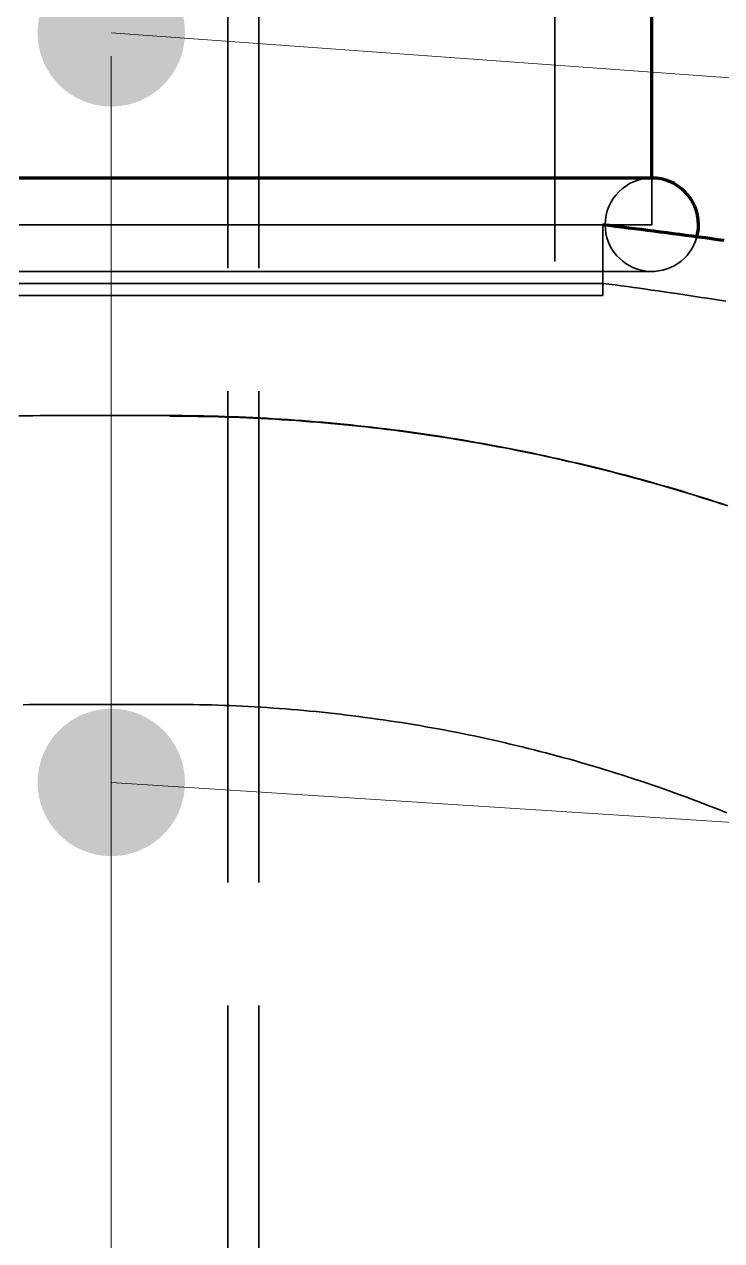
# Model space of a CAD drawing. Header units: millimetres. Extents: x 0 to 2382, y 0 to 420.
# Drawn here: x 158.79 to 164.47, y 301.77 to 311.67 of the extents above; entities that cross this region are included whole.
import ezdxf

# ---------------------------------------------------------------- set-up
doc = ezdxf.new("R2010")
doc.units = ezdxf.units.MM
doc.linetypes.add('IRAM-E-TRAZOS', pattern=[5, 4, -1])
doc.linetypes.add('IRAM-F-TRAZO-PUNTO', pattern=[20, 15, -2, 1, -2])
for name, color, linetype, lineweight in [('01-VISIBLE', 7, 'CONTINUOUS', 70), ('02-OCULTA', 4, 'IRAM-E-TRAZOS', 35), ('03-EJE', 1, 'IRAM-F-TRAZO-PUNTO', 18), ('08-FINA', 5, 'CONTINUOUS', 18)]:
    doc.layers.add(name, color=color, linetype=linetype, lineweight=lineweight)

msp = doc.modelspace()

# ---------------------------------------------------------------- hatches: boundary and pattern name
at = {"layer": '08-FINA'}
h = msp.add_hatch(color=7, dxfattribs=at)
h.dxf.hatch_style = 1
edge = h.paths.add_edge_path()
edge.add_arc((159.5, 311.5996), 0.6, 0, 360)
h = msp.add_hatch(color=7, dxfattribs=at)
h.dxf.hatch_style = 1
edge = h.paths.add_edge_path()
edge.add_arc((159.5, 305.5), 0.6, 0, 360)

# ---------------------------------------------------------------- linework, layer by layer
at = {"layer": '01-VISIBLE'}
msp.add_line((163.9, 310.4182), (163.9, 311.7382), dxfattribs=at)
for points in [[(163.9, 310.4182), (163.85, 310.4182), (163.8, 310.4182), (163.75, 310.4182), (163.7, 310.4182), (163.65, 310.4182), (163.6, 310.4182), (163.55, 310.4182), (163.5, 310.4182), (163.45, 310.4182), (163.4, 310.4182), (163.35, 310.4182), (163.3, 310.4182), (163.25, 310.4182), (163.2, 310.4182), (163.15, 310.4182), (163.1, 310.4182), (163.05, 310.4182), (163, 310.4182), (162.95, 310.4182), (162.9, 310.4182), (162.85, 310.4182), (162.8, 310.4182), (162.75, 310.4182), (162.7, 310.4182), (162.65, 310.4182), (162.6, 310.4182), (162.55, 310.4182), (162.5, 310.4182), (162.45, 310.4182), (162.4, 310.4182), (162.35, 310.4182), (162.3, 310.4182), (162.25, 310.4182), (162.2, 310.4182), (162.15, 310.4182), (162.1, 310.4182), (162.05, 310.4182), (162, 310.4182), (161.95, 310.4182), (161.9, 310.4182), (161.85, 310.4182), (161.8, 310.4182), (161.75, 310.4182), (161.7, 310.4182), (161.65, 310.4182), (161.6, 310.4182), (161.55, 310.4182), (161.5, 310.4182), (161.45, 310.4182), (161.4, 310.4182), (161.35, 310.4182), (161.3, 310.4182), (161.25, 310.4182), (161.2, 310.4182), (161.15, 310.4182), (161.1, 310.4182), (161.05, 310.4182), (161, 310.4182), (160.95, 310.4182), (160.9, 310.4182), (160.85, 310.4182), (160.8, 310.4182), (160.75, 310.4182), (160.7, 310.4182), (160.65, 310.4182), (160.6, 310.4182), (160.55, 310.4182), (160.5, 310.4182), (160.45, 310.4182), (160.4, 310.4182), (160.35, 310.4182), (160.3, 310.4182), (160.25, 310.4182), (160.2, 310.4182), (160.15, 310.4182), (160.1, 310.4182), (160.05, 310.4182), (160, 310.4182), (159.95, 310.4182), (159.9, 310.4182), (159.85, 310.4182), (159.8, 310.4182), (159.75, 310.4182), (159.7, 310.4182), (159.65, 310.4182), (159.6, 310.4182), (159.55, 310.4182), (159.5, 310.4182), (159.45, 310.4182), (159.4, 310.4182), (159.35, 310.4182), (159.3, 310.4182), (159.25, 310.4182), (159.2, 310.4182), (159.15, 310.4182), (159.1, 310.4182), (159.05, 310.4182), (159, 310.4182), (158.95, 310.4182), (158.9, 310.4182), (158.85, 310.4182), (158.8, 310.4182), (158.75, 310.4182)], [(164.4888, 309.909), (164.4369, 309.9161), (164.3849, 309.9232), (164.333, 309.9302), (164.281, 309.9371), (164.229, 309.944), (164.177, 309.9509), (164.125, 309.9577), (164.0731, 309.9645), (164.0211, 309.9713), (163.9691, 309.978), (163.9171, 309.9848), (163.8651, 309.9915), (163.8131, 309.9982), (163.7611, 310.0049), (163.709, 310.0115), (163.657, 310.0182), (163.605, 310.0248), (163.553, 310.0315), (163.501, 310.0381)]]:
    msp.add_lwpolyline(points, dxfattribs=at)
for start, end in [(0, 90), (180, -179.61598), (-15.13833, 0)]:
    msp.add_arc((163.9, 310.0382), 0.38, start, end, dxfattribs=at)
at = {"layer": '02-OCULTA'}
for p, q in [((163.11, 313.7382), (163.11, 309.461)), ((160.45, 219.685), (160.45, 312.1182)), ((160.7, 219.685), (160.7, 312.1182)), ((163.9, 310.0382), (163.9, 310.4182)), ((163.5, 310.0382), (163.5, 309.561)), ((163.501, 309.461), (163.501, 310.0382)), ((159.9671, 308.4852), (159.0329, 308.4852)), ((159.9671, 308.4852), (159.0329, 308.4852)), ((159.9671, 306.1352), (159.0329, 306.1352)), ((159.9671, 306.1352), (159.0329, 306.1352))]:
    msp.add_line(p, q, dxfattribs=at)
for points in [[(163.9, 310.4182), (163.85, 310.4182), (163.8, 310.4182), (163.75, 310.4182), (163.7, 310.4182), (163.65, 310.4182), (163.6, 310.4182), (163.55, 310.4182), (163.5, 310.4182), (163.45, 310.4182), (163.4, 310.4182), (163.35, 310.4182), (163.3, 310.4182), (163.25, 310.4182), (163.2, 310.4182), (163.15, 310.4182), (163.1, 310.4182), (163.05, 310.4182), (163, 310.4182), (162.95, 310.4182), (162.9, 310.4182), (162.85, 310.4182), (162.8, 310.4182), (162.75, 310.4182), (162.7, 310.4182), (162.65, 310.4182), (162.6, 310.4182), (162.55, 310.4182), (162.5, 310.4182), (162.45, 310.4182), (162.4, 310.4182), (162.35, 310.4182), (162.3, 310.4182), (162.25, 310.4182), (162.2, 310.4182), (162.15, 310.4182), (162.1, 310.4182), (162.05, 310.4182), (162, 310.4182), (161.95, 310.4182), (161.9, 310.4182), (161.85, 310.4182), (161.8, 310.4182), (161.75, 310.4182), (161.7, 310.4182), (161.65, 310.4182), (161.6, 310.4182), (161.55, 310.4182), (161.5, 310.4182), (161.45, 310.4182), (161.4, 310.4182), (161.35, 310.4182), (161.3, 310.4182), (161.25, 310.4182), (161.2, 310.4182), (161.15, 310.4182), (161.1, 310.4182), (161.05, 310.4182), (161, 310.4182), (160.95, 310.4182), (160.9, 310.4182), (160.85, 310.4182), (160.8, 310.4182), (160.75, 310.4182), (160.7, 310.4182), (160.65, 310.4182), (160.6, 310.4182), (160.55, 310.4182), (160.5, 310.4182), (160.45, 310.4182), (160.4, 310.4182), (160.35, 310.4182), (160.3, 310.4182), (160.25, 310.4182), (160.2, 310.4182), (160.15, 310.4182), (160.1, 310.4182), (160.05, 310.4182), (160, 310.4182), (159.95, 310.4182), (159.9, 310.4182), (159.85, 310.4182), (159.8, 310.4182), (159.75, 310.4182), (159.7, 310.4182), (159.65, 310.4182), (159.6, 310.4182), (159.55, 310.4182), (159.5, 310.4182), (159.45, 310.4182), (159.4, 310.4182), (159.35, 310.4182), (159.3, 310.4182), (159.25, 310.4182), (159.2, 310.4182), (159.15, 310.4182), (159.1, 310.4182), (159.05, 310.4182), (159, 310.4182), (158.95, 310.4182), (158.9, 310.4182), (158.85, 310.4182), (158.8, 310.4182), (158.75, 310.4182)], [(163.501, 310.0382), (163.451, 310.0382), (163.401, 310.0382), (163.351, 310.0382), (163.301, 310.0382), (163.2509, 310.0382), (163.2009, 310.0382), (163.1509, 310.0382), (163.1009, 310.0382), (163.0509, 310.0382), (163.0009, 310.0382), (162.9509, 310.0382), (162.9009, 310.0382), (162.8508, 310.0382), (162.8008, 310.0382), (162.7508, 310.0382), (162.7008, 310.0382), (162.6508, 310.0382), (162.6008, 310.0382), (162.5508, 310.0382), (162.5008, 310.0382), (162.4507, 310.0382), (162.4007, 310.0382), (162.3507, 310.0382), (162.3007, 310.0382), (162.2507, 310.0382), (162.2007, 310.0382), (162.1507, 310.0382), (162.1007, 310.0382), (162.0506, 310.0382), (162.0006, 310.0382), (161.9506, 310.0382), (161.9006, 310.0382), (161.8506, 310.0382), (161.8006, 310.0382), (161.7506, 310.0382), (161.7006, 310.0382), (161.6505, 310.0382), (161.6005, 310.0382), (161.5505, 310.0382), (161.5005, 310.0382), (161.4505, 310.0382), (161.4005, 310.0382), (161.3505, 310.0382), (161.3005, 310.0382), (161.2504, 310.0382), (161.2004, 310.0382), (161.1504, 310.0382), (161.1004, 310.0382), (161.0504, 310.0382), (161.0004, 310.0382), (160.9504, 310.0382), (160.9004, 310.0382), (160.8503, 310.0382), (160.8003, 310.0382), (160.7503, 310.0382), (160.7003, 310.0382), (160.6503, 310.0382), (160.6003, 310.0382), (160.5503, 310.0382), (160.5003, 310.0382), (160.4502, 310.0382), (160.4002, 310.0382), (160.3502, 310.0382), (160.3002, 310.0382), (160.2502, 310.0382), (160.2002, 310.0382), (160.1502, 310.0382), (160.1002, 310.0382), (160.0501, 310.0382), (160.0001, 310.0382), (159.9501, 310.0382), (159.9001, 310.0382), (159.8501, 310.0382), (159.8001, 310.0382), (159.7501, 310.0382), (159.7001, 310.0382), (159.65, 310.0382), (159.6, 310.0382), (159.55, 310.0382), (159.5, 310.0382), (159.45, 310.0382), (159.4, 310.0382), (159.35, 310.0382), (159.3, 310.0382), (159.2499, 310.0382), (159.1999, 310.0382), (159.1499, 310.0382), (159.0999, 310.0382), (159.0499, 310.0382), (158.9999, 310.0382), (158.9499, 310.0382), (158.8999, 310.0382), (158.8498, 310.0382), (158.7998, 310.0382), (158.7498, 310.0382)], [(158.7498, 310.0382), (158.7998, 310.0382), (158.8498, 310.0382), (158.8999, 310.0382), (158.9499, 310.0382), (158.9999, 310.0382), (159.0499, 310.0382), (159.0999, 310.0382), (159.1499, 310.0382), (159.1999, 310.0382), (159.2499, 310.0382), (159.3, 310.0382), (159.35, 310.0382), (159.4, 310.0382), (159.45, 310.0382), (159.5, 310.0382), (159.55, 310.0382), (159.6, 310.0382), (159.65, 310.0382), (159.7001, 310.0382), (159.7501, 310.0382), (159.8001, 310.0382), (159.8501, 310.0382), (159.9001, 310.0382), (159.9501, 310.0382), (160.0001, 310.0382), (160.0501, 310.0382), (160.1002, 310.0382), (160.1502, 310.0382), (160.2002, 310.0382), (160.2502, 310.0382), (160.3002, 310.0382), (160.3502, 310.0382), (160.4002, 310.0382), (160.4502, 310.0382), (160.5003, 310.0382), (160.5503, 310.0382), (160.6003, 310.0382), (160.6503, 310.0382), (160.7003, 310.0382), (160.7503, 310.0382), (160.8003, 310.0382), (160.8503, 310.0382), (160.9004, 310.0382), (160.9504, 310.0382), (161.0004, 310.0382), (161.0504, 310.0382), (161.1004, 310.0382), (161.1504, 310.0382), (161.2004, 310.0382), (161.2504, 310.0382), (161.3005, 310.0382), (161.3505, 310.0382), (161.4005, 310.0382), (161.4505, 310.0382), (161.5005, 310.0382), (161.5505, 310.0382), (161.6005, 310.0382), (161.6505, 310.0382), (161.7006, 310.0382), (161.7506, 310.0382), (161.8006, 310.0382), (161.8506, 310.0382), (161.9006, 310.0382), (161.9506, 310.0382), (162.0006, 310.0382), (162.0506, 310.0382), (162.1007, 310.0382), (162.1507, 310.0382), (162.2007, 310.0382), (162.2507, 310.0382), (162.3007, 310.0382), (162.3507, 310.0382), (162.4007, 310.0382), (162.4507, 310.0382), (162.5008, 310.0382), (162.5508, 310.0382), (162.6008, 310.0382), (162.6508, 310.0382), (162.7008, 310.0382), (162.7508, 310.0382), (162.8008, 310.0382), (162.8508, 310.0382), (162.9009, 310.0382), (162.9509, 310.0382), (163.0009, 310.0382), (163.0509, 310.0382), (163.1009, 310.0382), (163.1509, 310.0382), (163.2009, 310.0382), (163.2509, 310.0382), (163.301, 310.0382), (163.351, 310.0382), (163.401, 310.0382), (163.451, 310.0382), (163.501, 310.0382)], [(163.9, 310.0382), (163.85, 310.0382), (163.8, 310.0382), (163.75, 310.0382), (163.7, 310.0382), (163.65, 310.0382), (163.6, 310.0382), (163.55, 310.0382), (163.5, 310.0382), (163.45, 310.0382), (163.4, 310.0382), (163.35, 310.0382), (163.3, 310.0382), (163.25, 310.0382), (163.2, 310.0382), (163.15, 310.0382), (163.1, 310.0382), (163.05, 310.0382), (163, 310.0382), (162.95, 310.0382), (162.9, 310.0382), (162.85, 310.0382), (162.8, 310.0382), (162.75, 310.0382), (162.7, 310.0382), (162.65, 310.0382), (162.6, 310.0382), (162.55, 310.0382), (162.5, 310.0382), (162.45, 310.0382), (162.4, 310.0382), (162.35, 310.0382), (162.3, 310.0382), (162.25, 310.0382), (162.2, 310.0382), (162.15, 310.0382), (162.1, 310.0382), (162.05, 310.0382), (162, 310.0382), (161.95, 310.0382), (161.9, 310.0382), (161.85, 310.0382), (161.8, 310.0382), (161.75, 310.0382), (161.7, 310.0382), (161.65, 310.0382), (161.6, 310.0382), (161.55, 310.0382), (161.5, 310.0382), (161.45, 310.0382), (161.4, 310.0382), (161.35, 310.0382), (161.3, 310.0382), (161.25, 310.0382), (161.2, 310.0382), (161.15, 310.0382), (161.1, 310.0382), (161.05, 310.0382), (161, 310.0382), (160.95, 310.0382), (160.9, 310.0382), (160.85, 310.0382), (160.8, 310.0382), (160.75, 310.0382), (160.7, 310.0382), (160.65, 310.0382), (160.6, 310.0382), (160.55, 310.0382), (160.5, 310.0382), (160.45, 310.0382), (160.4, 310.0382), (160.35, 310.0382), (160.3, 310.0382), (160.25, 310.0382), (160.2, 310.0382), (160.15, 310.0382), (160.1, 310.0382), (160.05, 310.0382), (160, 310.0382), (159.95, 310.0382), (159.9, 310.0382), (159.85, 310.0382), (159.8, 310.0382), (159.75, 310.0382), (159.7, 310.0382), (159.65, 310.0382), (159.6, 310.0382), (159.55, 310.0382), (159.5, 310.0382), (159.45, 310.0382), (159.4, 310.0382), (159.35, 310.0382), (159.3, 310.0382), (159.25, 310.0382), (159.2, 310.0382), (159.15, 310.0382), (159.1, 310.0382), (159.05, 310.0382), (159, 310.0382), (158.95, 310.0382), (158.9, 310.0382), (158.85, 310.0382), (158.8, 310.0382), (158.75, 310.0382)], [(158.75, 310.0382), (158.8, 310.0382), (158.85, 310.0382), (158.9, 310.0382), (158.95, 310.0382), (159, 310.0382), (159.05, 310.0382), (159.1, 310.0382), (159.15, 310.0382), (159.2, 310.0382), (159.25, 310.0382), (159.3, 310.0382), (159.35, 310.0382), (159.4, 310.0382), (159.45, 310.0382), (159.5, 310.0382), (159.55, 310.0382), (159.6, 310.0382), (159.65, 310.0382), (159.7, 310.0382), (159.75, 310.0382), (159.8, 310.0382), (159.85, 310.0382), (159.9, 310.0382), (159.95, 310.0382), (160, 310.0382), (160.05, 310.0382), (160.1, 310.0382), (160.15, 310.0382), (160.2, 310.0382), (160.25, 310.0382), (160.3, 310.0382), (160.35, 310.0382), (160.4, 310.0382), (160.45, 310.0382), (160.5, 310.0382), (160.55, 310.0382), (160.6, 310.0382), (160.65, 310.0382), (160.7, 310.0382), (160.75, 310.0382), (160.8, 310.0382), (160.85, 310.0382), (160.9, 310.0382), (160.95, 310.0382), (161, 310.0382), (161.05, 310.0382), (161.1, 310.0382), (161.15, 310.0382), (161.2, 310.0382), (161.25, 310.0382), (161.3, 310.0382), (161.35, 310.0382), (161.4, 310.0382), (161.45, 310.0382), (161.5, 310.0382), (161.55, 310.0382), (161.6, 310.0382), (161.65, 310.0382), (161.7, 310.0382), (161.75, 310.0382), (161.8, 310.0382), (161.85, 310.0382), (161.9, 310.0382), (161.95, 310.0382), (162, 310.0382), (162.05, 310.0382), (162.1, 310.0382), (162.15, 310.0382), (162.2, 310.0382), (162.25, 310.0382), (162.3, 310.0382), (162.35, 310.0382), (162.4, 310.0382), (162.45, 310.0382), (162.5, 310.0382), (162.55, 310.0382), (162.6, 310.0382), (162.65, 310.0382), (162.7, 310.0382), (162.75, 310.0382), (162.8, 310.0382), (162.85, 310.0382), (162.9, 310.0382), (162.95, 310.0382), (163, 310.0382), (163.05, 310.0382), (163.1, 310.0382), (163.15, 310.0382), (163.2, 310.0382), (163.25, 310.0382), (163.3, 310.0382), (163.35, 310.0382), (163.4, 310.0382), (163.45, 310.0382), (163.5, 310.0382), (163.55, 310.0382), (163.6, 310.0382), (163.65, 310.0382), (163.7, 310.0382), (163.75, 310.0382), (163.8, 310.0382), (163.85, 310.0382), (163.9, 310.0382)], [(163.5, 310.0382), (163.4497, 310.0382), (163.3994, 310.0382), (163.3491, 310.0382), (163.2987, 310.0382), (163.2484, 310.0382), (163.1981, 310.0382), (163.1478, 310.0382), (163.0975, 310.0382), (163.0472, 310.0382), (162.9969, 310.0382), (162.9465, 310.0382), (162.8962, 310.0382), (162.8459, 310.0382), (162.7956, 310.0382), (162.7453, 310.0382), (162.695, 310.0382), (162.6447, 310.0382), (162.5943, 310.0382), (162.544, 310.0382), (162.4937, 310.0382), (162.4434, 310.0382), (162.3931, 310.0382), (162.3428, 310.0382), (162.2925, 310.0382), (162.2421, 310.0382), (162.1918, 310.0382), (162.1415, 310.0382), (162.0912, 310.0382), (162.0409, 310.0382), (161.9906, 310.0382), (161.9403, 310.0382), (161.8899, 310.0382), (161.8396, 310.0382), (161.7893, 310.0382), (161.739, 310.0382), (161.6887, 310.0382), (161.6384, 310.0382), (161.5881, 310.0382), (161.5377, 310.0382), (161.4874, 310.0382), (161.4371, 310.0382), (161.3868, 310.0382), (161.3365, 310.0382), (161.2862, 310.0382), (161.2358, 310.0382), (161.1855, 310.0382), (161.1352, 310.0382), (161.0849, 310.0382), (161.0346, 310.0382), (160.9843, 310.0382), (160.934, 310.0382), (160.8836, 310.0382), (160.8333, 310.0382), (160.783, 310.0382), (160.7327, 310.0382), (160.6824, 310.0382), (160.6321, 310.0382), (160.5818, 310.0382), (160.5314, 310.0382), (160.4811, 310.0382), (160.4308, 310.0382), (160.3805, 310.0382), (160.3302, 310.0382), (160.2799, 310.0382), (160.2296, 310.0382), (160.1792, 310.0382), (160.1289, 310.0382), (160.0786, 310.0382), (160.0283, 310.0382), (159.978, 310.0382), (159.9277, 310.0382), (159.8774, 310.0382), (159.827, 310.0382), (159.7767, 310.0382), (159.7264, 310.0382), (159.6761, 310.0382), (159.6258, 310.0382), (159.5755, 310.0382), (159.5252, 310.0382), (159.4748, 310.0382), (159.4245, 310.0382), (159.3742, 310.0382), (159.3239, 310.0382), (159.2736, 310.0382), (159.2233, 310.0382), (159.173, 310.0382), (159.1226, 310.0382), (159.0723, 310.0382), (159.022, 310.0382), (158.9717, 310.0382), (158.9214, 310.0382), (158.8711, 310.0382), (158.8208, 310.0382), (158.7704, 310.0382)], [(158.7704, 310.0382), (158.8208, 310.0382), (158.8711, 310.0382), (158.9214, 310.0382), (158.9717, 310.0382), (159.022, 310.0382), (159.0723, 310.0382), (159.1226, 310.0382), (159.173, 310.0382), (159.2233, 310.0382), (159.2736, 310.0382), (159.3239, 310.0382), (159.3742, 310.0382), (159.4245, 310.0382), (159.4748, 310.0382), (159.5252, 310.0382), (159.5755, 310.0382), (159.6258, 310.0382), (159.6761, 310.0382), (159.7264, 310.0382), (159.7767, 310.0382), (159.827, 310.0382), (159.8774, 310.0382), (159.9277, 310.0382), (159.978, 310.0382), (160.0283, 310.0382), (160.0786, 310.0382), (160.1289, 310.0382), (160.1792, 310.0382), (160.2296, 310.0382), (160.2799, 310.0382), (160.3302, 310.0382), (160.3805, 310.0382), (160.4308, 310.0382), (160.4811, 310.0382), (160.5314, 310.0382), (160.5818, 310.0382), (160.6321, 310.0382), (160.6824, 310.0382), (160.7327, 310.0382), (160.783, 310.0382), (160.8333, 310.0382), (160.8836, 310.0382), (160.934, 310.0382), (160.9843, 310.0382), (161.0346, 310.0382), (161.0849, 310.0382), (161.1352, 310.0382), (161.1855, 310.0382), (161.2358, 310.0382), (161.2862, 310.0382), (161.3365, 310.0382), (161.3868, 310.0382), (161.4371, 310.0382), (161.4874, 310.0382), (161.5377, 310.0382), (161.5881, 310.0382), (161.6384, 310.0382), (161.6887, 310.0382), (161.739, 310.0382), (161.7893, 310.0382), (161.8396, 310.0382), (161.8899, 310.0382), (161.9403, 310.0382), (161.9906, 310.0382), (162.0409, 310.0382), (162.0912, 310.0382), (162.1415, 310.0382), (162.1918, 310.0382), (162.2421, 310.0382), (162.2925, 310.0382), (162.3428, 310.0382), (162.3931, 310.0382), (162.4434, 310.0382), (162.4937, 310.0382), (162.544, 310.0382), (162.5943, 310.0382), (162.6447, 310.0382), (162.695, 310.0382), (162.7453, 310.0382), (162.7956, 310.0382), (162.8459, 310.0382), (162.8962, 310.0382), (162.9465, 310.0382), (162.9969, 310.0382), (163.0472, 310.0382), (163.0975, 310.0382), (163.1478, 310.0382), (163.1981, 310.0382), (163.2484, 310.0382), (163.2987, 310.0382), (163.3491, 310.0382), (163.3994, 310.0382), (163.4497, 310.0382), (163.5, 310.0382)], [(163.501, 310.0381), (163.5008, 310.0381), (163.5007, 310.0381), (163.5005, 310.0382), (163.5003, 310.0382), (163.5002, 310.0382), (163.5, 310.0382)], [(158.75, 309.6582), (158.8, 309.6582), (158.85, 309.6582), (158.9, 309.6582), (158.95, 309.6582), (159, 309.6582), (159.05, 309.6582), (159.1, 309.6582), (159.15, 309.6582), (159.2, 309.6582), (159.25, 309.6582), (159.3, 309.6582), (159.35, 309.6582), (159.4, 309.6582), (159.45, 309.6582), (159.5, 309.6582), (159.55, 309.6582), (159.6, 309.6582), (159.65, 309.6582), (159.7, 309.6582), (159.75, 309.6582), (159.8, 309.6582), (159.85, 309.6582), (159.9, 309.6582), (159.95, 309.6582), (160, 309.6582), (160.05, 309.6582), (160.1, 309.6582), (160.15, 309.6582), (160.2, 309.6582), (160.25, 309.6582), (160.3, 309.6582), (160.35, 309.6582), (160.4, 309.6582), (160.45, 309.6582), (160.5, 309.6582), (160.55, 309.6582), (160.6, 309.6582), (160.65, 309.6582), (160.7, 309.6582), (160.75, 309.6582), (160.8, 309.6582), (160.85, 309.6582), (160.9, 309.6582), (160.95, 309.6582), (161, 309.6582), (161.05, 309.6582), (161.1, 309.6582), (161.15, 309.6582), (161.2, 309.6582), (161.25, 309.6582), (161.3, 309.6582), (161.35, 309.6582), (161.4, 309.6582), (161.45, 309.6582), (161.5, 309.6582), (161.55, 309.6582), (161.6, 309.6582), (161.65, 309.6582), (161.7, 309.6582), (161.75, 309.6582), (161.8, 309.6582), (161.85, 309.6582), (161.9, 309.6582), (161.95, 309.6582), (162, 309.6582), (162.05, 309.6582), (162.1, 309.6582), (162.15, 309.6582), (162.2, 309.6582), (162.25, 309.6582), (162.3, 309.6582), (162.35, 309.6582), (162.4, 309.6582), (162.45, 309.6582), (162.5, 309.6582), (162.55, 309.6582), (162.6, 309.6582), (162.65, 309.6582), (162.7, 309.6582), (162.75, 309.6582), (162.8, 309.6582), (162.85, 309.6582), (162.9, 309.6582), (162.95, 309.6582), (163, 309.6582), (163.05, 309.6582), (163.1, 309.6582), (163.15, 309.6582), (163.2, 309.6582), (163.25, 309.6582), (163.3, 309.6582), (163.35, 309.6582), (163.4, 309.6582), (163.45, 309.6582), (163.5, 309.6582), (163.55, 309.6582), (163.6, 309.6582), (163.65, 309.6582), (163.7, 309.6582), (163.75, 309.6582), (163.8, 309.6582), (163.85, 309.6582), (163.9, 309.6582)], [(158.75, 309.6582), (158.8, 309.6582), (158.85, 309.6582), (158.9, 309.6582), (158.95, 309.6582), (159, 309.6582), (159.05, 309.6582), (159.1, 309.6582), (159.15, 309.6582), (159.2, 309.6582), (159.25, 309.6582), (159.3, 309.6582), (159.35, 309.6582), (159.4, 309.6582), (159.45, 309.6582), (159.5, 309.6582), (159.55, 309.6582), (159.6, 309.6582), (159.65, 309.6582), (159.7, 309.6582), (159.75, 309.6582), (159.8, 309.6582), (159.85, 309.6582), (159.9, 309.6582), (159.95, 309.6582), (160, 309.6582), (160.05, 309.6582), (160.1, 309.6582), (160.15, 309.6582), (160.2, 309.6582), (160.25, 309.6582), (160.3, 309.6582), (160.35, 309.6582), (160.4, 309.6582), (160.45, 309.6582), (160.5, 309.6582), (160.55, 309.6582), (160.6, 309.6582), (160.65, 309.6582), (160.7, 309.6582), (160.75, 309.6582), (160.8, 309.6582), (160.85, 309.6582), (160.9, 309.6582), (160.95, 309.6582), (161, 309.6582), (161.05, 309.6582), (161.1, 309.6582), (161.15, 309.6582), (161.2, 309.6582), (161.25, 309.6582), (161.3, 309.6582), (161.35, 309.6582), (161.4, 309.6582), (161.45, 309.6582), (161.5, 309.6582), (161.55, 309.6582), (161.6, 309.6582), (161.65, 309.6582), (161.7, 309.6582), (161.75, 309.6582), (161.8, 309.6582), (161.85, 309.6582), (161.9, 309.6582), (161.95, 309.6582), (162, 309.6582), (162.05, 309.6582), (162.1, 309.6582), (162.15, 309.6582), (162.2, 309.6582), (162.25, 309.6582), (162.3, 309.6582), (162.35, 309.6582), (162.4, 309.6582), (162.45, 309.6582), (162.5, 309.6582), (162.55, 309.6582), (162.6, 309.6582), (162.65, 309.6582), (162.7, 309.6582), (162.75, 309.6582), (162.8, 309.6582), (162.85, 309.6582), (162.9, 309.6582), (162.95, 309.6582), (163, 309.6582), (163.05, 309.6582), (163.1, 309.6582), (163.15, 309.6582), (163.2, 309.6582), (163.25, 309.6582), (163.3, 309.6582), (163.35, 309.6582), (163.4, 309.6582), (163.45, 309.6582), (163.5, 309.6582), (163.55, 309.6582), (163.6, 309.6582), (163.65, 309.6582), (163.7, 309.6582), (163.75, 309.6582), (163.8, 309.6582), (163.85, 309.6582), (163.9, 309.6582)], [(163.5, 309.561), (163.45, 309.561), (163.4, 309.561), (163.35, 309.561), (163.3, 309.561), (163.25, 309.561), (163.2, 309.561), (163.15, 309.561), (163.1, 309.561), (163.05, 309.561), (163, 309.561), (162.95, 309.561), (162.9, 309.561), (162.85, 309.561), (162.8, 309.561), (162.75, 309.561), (162.7, 309.561), (162.65, 309.561), (162.6, 309.561), (162.55, 309.561), (162.5, 309.561), (162.45, 309.561), (162.4, 309.561), (162.35, 309.561), (162.3, 309.561), (162.25, 309.561), (162.2, 309.561), (162.15, 309.561), (162.1, 309.561), (162.05, 309.561), (162, 309.561), (161.95, 309.561), (161.9, 309.561), (161.85, 309.561), (161.8, 309.561), (161.75, 309.561), (161.7, 309.561), (161.65, 309.561), (161.6, 309.561), (161.55, 309.561), (161.5, 309.561), (161.45, 309.561), (161.4, 309.561), (161.35, 309.561), (161.3, 309.561), (161.25, 309.561), (161.2, 309.561), (161.15, 309.561), (161.1, 309.561), (161.05, 309.561), (161, 309.561), (160.95, 309.561), (160.9, 309.561), (160.85, 309.561), (160.8, 309.561), (160.75, 309.561), (160.7, 309.561), (160.65, 309.561), (160.6, 309.561), (160.55, 309.561), (160.5, 309.561), (160.45, 309.561), (160.4, 309.561), (160.35, 309.561), (160.3, 309.561), (160.25, 309.561), (160.2, 309.561), (160.15, 309.561), (160.1, 309.561), (160.05, 309.561), (160, 309.561), (159.95, 309.561), (159.9, 309.561), (159.85, 309.561), (159.8, 309.561), (159.75, 309.561), (159.7, 309.561), (159.65, 309.561), (159.6, 309.561), (159.55, 309.561), (159.5, 309.561), (159.45, 309.561), (159.4, 309.561), (159.35, 309.561), (159.3, 309.561), (159.25, 309.561), (159.2, 309.561), (159.15, 309.561), (159.1, 309.561), (159.05, 309.561), (159, 309.561), (158.95, 309.561), (158.9, 309.561), (158.85, 309.561), (158.8, 309.561), (158.75, 309.561)], [(158.75, 309.561), (158.8, 309.561), (158.85, 309.561), (158.9, 309.561), (158.95, 309.561), (159, 309.561), (159.05, 309.561), (159.1, 309.561), (159.15, 309.561), (159.2, 309.561), (159.25, 309.561), (159.3, 309.561), (159.35, 309.561), (159.4, 309.561), (159.45, 309.561), (159.5, 309.561), (159.55, 309.561), (159.6, 309.561), (159.65, 309.561), (159.7, 309.561), (159.75, 309.561), (159.8, 309.561), (159.85, 309.561), (159.9, 309.561), (159.95, 309.561), (160, 309.561), (160.05, 309.561), (160.1, 309.561), (160.15, 309.561), (160.2, 309.561), (160.25, 309.561), (160.3, 309.561), (160.35, 309.561), (160.4, 309.561), (160.45, 309.561), (160.5, 309.561), (160.55, 309.561), (160.6, 309.561), (160.65, 309.561), (160.7, 309.561), (160.75, 309.561), (160.8, 309.561), (160.85, 309.561), (160.9, 309.561), (160.95, 309.561), (161, 309.561), (161.05, 309.561), (161.1, 309.561), (161.15, 309.561), (161.2, 309.561), (161.25, 309.561), (161.3, 309.561), (161.35, 309.561), (161.4, 309.561), (161.45, 309.561), (161.5, 309.561), (161.55, 309.561), (161.6, 309.561), (161.65, 309.561), (161.7, 309.561), (161.75, 309.561), (161.8, 309.561), (161.85, 309.561), (161.9, 309.561), (161.95, 309.561), (162, 309.561), (162.05, 309.561), (162.1, 309.561), (162.15, 309.561), (162.2, 309.561), (162.25, 309.561), (162.3, 309.561), (162.35, 309.561), (162.4, 309.561), (162.45, 309.561), (162.5, 309.561), (162.55, 309.561), (162.6, 309.561), (162.65, 309.561), (162.7, 309.561), (162.75, 309.561), (162.8, 309.561), (162.85, 309.561), (162.9, 309.561), (162.95, 309.561), (163, 309.561), (163.05, 309.561), (163.1, 309.561), (163.15, 309.561), (163.2, 309.561), (163.25, 309.561), (163.3, 309.561), (163.35, 309.561), (163.4, 309.561), (163.45, 309.561), (163.5, 309.561)], [(163.5, 309.561), (163.5502, 309.5545), (163.6003, 309.5479), (163.6505, 309.5413), (163.7006, 309.5345), (163.7508, 309.5277), (163.8009, 309.5208), (163.851, 309.5138), (163.9011, 309.5067), (163.9512, 309.4996), (164.0013, 309.4923), (164.0513, 309.485), (164.1014, 309.4776), (164.1514, 309.4701), (164.2015, 309.4625), (164.2515, 309.4549), (164.3015, 309.4471), (164.3515, 309.4393), (164.4014, 309.4314), (164.4514, 309.4234), (164.5013, 309.4153)], [(163.11, 309.461), (163.0599, 309.461), (163.0097, 309.461), (162.9596, 309.461), (162.9094, 309.461), (162.8593, 309.461), (162.8092, 309.461), (162.759, 309.461), (162.7089, 309.461), (162.6588, 309.461), (162.6086, 309.461), (162.5585, 309.461), (162.5083, 309.461), (162.4582, 309.461), (162.4081, 309.461), (162.3579, 309.461), (162.3078, 309.461), (162.2576, 309.461), (162.2075, 309.461), (162.1574, 309.461), (162.1072, 309.461), (162.0571, 309.461), (162.0069, 309.461), (161.9568, 309.461), (161.9067, 309.461), (161.8565, 309.461), (161.8064, 309.461), (161.7563, 309.461), (161.7061, 309.461), (161.656, 309.461), (161.6058, 309.461), (161.5557, 309.461), (161.5056, 309.461), (161.4554, 309.461), (161.4053, 309.461), (161.3551, 309.461), (161.305, 309.461), (161.2549, 309.461), (161.2047, 309.461), (161.1546, 309.461), (161.1044, 309.461), (161.0543, 309.461), (161.0042, 309.461), (160.954, 309.461), (160.9039, 309.461), (160.8538, 309.461), (160.8036, 309.461), (160.7535, 309.461), (160.7033, 309.461), (160.6532, 309.461), (160.6031, 309.461), (160.5529, 309.461), (160.5028, 309.461), (160.4526, 309.461), (160.4025, 309.461), (160.3524, 309.461), (160.3022, 309.461), (160.2521, 309.461), (160.2019, 309.461), (160.1518, 309.461), (160.1017, 309.461), (160.0515, 309.461), (160.0014, 309.461), (159.9513, 309.461), (159.9011, 309.461), (159.851, 309.461), (159.8008, 309.461), (159.7507, 309.461), (159.7006, 309.461), (159.6504, 309.461), (159.6003, 309.461), (159.5501, 309.461), (159.5, 309.461), (159.4499, 309.461), (159.3997, 309.461), (159.3496, 309.461), (159.2994, 309.461), (159.2493, 309.461), (159.1992, 309.461), (159.149, 309.461), (159.0989, 309.461), (159.0488, 309.461), (158.9986, 309.461), (158.9485, 309.461), (158.8983, 309.461), (158.8482, 309.461), (158.7981, 309.461), (158.7479, 309.461)], [(158.7479, 309.461), (158.7981, 309.461), (158.8482, 309.461), (158.8983, 309.461), (158.9485, 309.461), (158.9986, 309.461), (159.0488, 309.461), (159.0989, 309.461), (159.149, 309.461), (159.1992, 309.461), (159.2493, 309.461), (159.2994, 309.461), (159.3496, 309.461), (159.3997, 309.461), (159.4499, 309.461), (159.5, 309.461), (159.5501, 309.461), (159.6003, 309.461), (159.6504, 309.461), (159.7006, 309.461), (159.7507, 309.461), (159.8008, 309.461), (159.851, 309.461), (159.9011, 309.461), (159.9513, 309.461), (160.0014, 309.461), (160.0515, 309.461), (160.1017, 309.461), (160.1518, 309.461), (160.2019, 309.461), (160.2521, 309.461), (160.3022, 309.461), (160.3524, 309.461), (160.4025, 309.461), (160.4526, 309.461), (160.5028, 309.461), (160.5529, 309.461), (160.6031, 309.461), (160.6532, 309.461), (160.7033, 309.461), (160.7535, 309.461), (160.8036, 309.461), (160.8538, 309.461), (160.9039, 309.461), (160.954, 309.461), (161.0042, 309.461), (161.0543, 309.461), (161.1044, 309.461), (161.1546, 309.461), (161.2047, 309.461), (161.2549, 309.461), (161.305, 309.461), (161.3551, 309.461), (161.4053, 309.461), (161.4554, 309.461), (161.5056, 309.461), (161.5557, 309.461), (161.6058, 309.461), (161.656, 309.461), (161.7061, 309.461), (161.7563, 309.461), (161.8064, 309.461), (161.8565, 309.461), (161.9067, 309.461), (161.9568, 309.461), (162.0069, 309.461), (162.0571, 309.461), (162.1072, 309.461), (162.1574, 309.461), (162.2075, 309.461), (162.2576, 309.461), (162.3078, 309.461), (162.3579, 309.461), (162.4081, 309.461), (162.4582, 309.461), (162.5083, 309.461), (162.5585, 309.461), (162.6086, 309.461), (162.6588, 309.461), (162.7089, 309.461), (162.759, 309.461), (162.8092, 309.461), (162.8593, 309.461), (162.9094, 309.461), (162.9596, 309.461), (163.0097, 309.461), (163.0599, 309.461), (163.11, 309.461)], [(163.501, 309.461), (163.451, 309.461), (163.401, 309.461), (163.351, 309.461), (163.301, 309.461), (163.2509, 309.461), (163.2009, 309.461), (163.1509, 309.461), (163.1009, 309.461), (163.0509, 309.461), (163.0009, 309.461), (162.9509, 309.461), (162.9009, 309.461), (162.8508, 309.461), (162.8008, 309.461), (162.7508, 309.461), (162.7008, 309.461), (162.6508, 309.461), (162.6008, 309.461), (162.5508, 309.461), (162.5008, 309.461), (162.4507, 309.461), (162.4007, 309.461), (162.3507, 309.461), (162.3007, 309.461), (162.2507, 309.461), (162.2007, 309.461), (162.1507, 309.461), (162.1007, 309.461), (162.0506, 309.461), (162.0006, 309.461), (161.9506, 309.461), (161.9006, 309.461), (161.8506, 309.461), (161.8006, 309.461), (161.7506, 309.461), (161.7006, 309.461), (161.6505, 309.461), (161.6005, 309.461), (161.5505, 309.461), (161.5005, 309.461), (161.4505, 309.461), (161.4005, 309.461), (161.3505, 309.461), (161.3005, 309.461), (161.2504, 309.461), (161.2004, 309.461), (161.1504, 309.461), (161.1004, 309.461), (161.0504, 309.461), (161.0004, 309.461), (160.9504, 309.461), (160.9004, 309.461), (160.8503, 309.461), (160.8003, 309.461), (160.7503, 309.461), (160.7003, 309.461), (160.6503, 309.461), (160.6003, 309.461), (160.5503, 309.461), (160.5003, 309.461), (160.4502, 309.461), (160.4002, 309.461), (160.3502, 309.461), (160.3002, 309.461), (160.2502, 309.461), (160.2002, 309.461), (160.1502, 309.461), (160.1002, 309.461), (160.0501, 309.461), (160.0001, 309.461), (159.9501, 309.461), (159.9001, 309.461), (159.8501, 309.461), (159.8001, 309.461), (159.7501, 309.461), (159.7001, 309.461), (159.65, 309.461), (159.6, 309.461), (159.55, 309.461), (159.5, 309.461), (159.45, 309.461), (159.4, 309.461), (159.35, 309.461), (159.3, 309.461), (159.2499, 309.461), (159.1999, 309.461), (159.1499, 309.461), (159.0999, 309.461), (159.0499, 309.461), (158.9999, 309.461), (158.9499, 309.461), (158.8999, 309.461), (158.8498, 309.461), (158.7998, 309.461), (158.7498, 309.461)], [(158.7498, 309.461), (158.7998, 309.461), (158.8498, 309.461), (158.8999, 309.461), (158.9499, 309.461), (158.9999, 309.461), (159.0499, 309.461), (159.0999, 309.461), (159.1499, 309.461), (159.1999, 309.461), (159.2499, 309.461), (159.3, 309.461), (159.35, 309.461), (159.4, 309.461), (159.45, 309.461), (159.5, 309.461), (159.55, 309.461), (159.6, 309.461), (159.65, 309.461), (159.7001, 309.461), (159.7501, 309.461), (159.8001, 309.461), (159.8501, 309.461), (159.9001, 309.461), (159.9501, 309.461), (160.0001, 309.461), (160.0501, 309.461), (160.1002, 309.461), (160.1502, 309.461), (160.2002, 309.461), (160.2502, 309.461), (160.3002, 309.461), (160.3502, 309.461), (160.4002, 309.461), (160.4502, 309.461), (160.5003, 309.461), (160.5503, 309.461), (160.6003, 309.461), (160.6503, 309.461), (160.7003, 309.461), (160.7503, 309.461), (160.8003, 309.461), (160.8503, 309.461), (160.9004, 309.461), (160.9504, 309.461), (161.0004, 309.461), (161.0504, 309.461), (161.1004, 309.461), (161.1504, 309.461), (161.2004, 309.461), (161.2504, 309.461), (161.3005, 309.461), (161.3505, 309.461), (161.4005, 309.461), (161.4505, 309.461), (161.5005, 309.461), (161.5505, 309.461), (161.6005, 309.461), (161.6505, 309.461), (161.7006, 309.461), (161.7506, 309.461), (161.8006, 309.461), (161.8506, 309.461), (161.9006, 309.461), (161.9506, 309.461), (162.0006, 309.461), (162.0506, 309.461), (162.1007, 309.461), (162.1507, 309.461), (162.2007, 309.461), (162.2507, 309.461), (162.3007, 309.461), (162.3507, 309.461), (162.4007, 309.461), (162.4507, 309.461), (162.5008, 309.461), (162.5508, 309.461), (162.6008, 309.461), (162.6508, 309.461), (162.7008, 309.461), (162.7508, 309.461), (162.8008, 309.461), (162.8508, 309.461), (162.9009, 309.461), (162.9509, 309.461), (163.0009, 309.461), (163.0509, 309.461), (163.1009, 309.461), (163.1509, 309.461), (163.2009, 309.461), (163.2509, 309.461), (163.301, 309.461), (163.351, 309.461), (163.401, 309.461), (163.451, 309.461), (163.501, 309.461)], [(159.0329, 308.4852), (158.9757, 308.4851), (158.9186, 308.4848), (158.8614, 308.4842), (158.8042, 308.4834), (158.7471, 308.4824)], [(159.0329, 308.4852), (158.9757, 308.4851), (158.9186, 308.4848), (158.8614, 308.4842), (158.8042, 308.4834), (158.7471, 308.4824)], [(159.9671, 308.4852), (160.0243, 308.4851), (160.0814, 308.4848), (160.1386, 308.4842), (160.1958, 308.4834), (160.2529, 308.4824), (160.3101, 308.4812), (160.3672, 308.4797), (160.4244, 308.478), (160.4815, 308.4761), (160.5387, 308.474), (160.5958, 308.4716), (160.6529, 308.469), (160.71, 308.4662), (160.7671, 308.4631), (160.8242, 308.4599), (160.8813, 308.4564), (160.9383, 308.4526), (160.9953, 308.4487), (161.0524, 308.4445), (161.1094, 308.4401), (161.1664, 308.4355), (161.2233, 308.4307), (161.2803, 308.4256), (161.3372, 308.4203), (161.3941, 308.4148), (161.451, 308.409), (161.5078, 308.403), (161.5647, 308.3969), (161.6215, 308.3904), (161.6783, 308.3838), (161.735, 308.3769), (161.7918, 308.3698), (161.8485, 308.3625), (161.9052, 308.355), (161.9618, 308.3472), (162.0184, 308.3392), (162.075, 308.331), (162.1315, 308.3226), (162.188, 308.3139), (162.2445, 308.305), (162.301, 308.2959), (162.3574, 308.2866), (162.4138, 308.2771), (162.4701, 308.2673), (162.5264, 308.2573), (162.5826, 308.2471), (162.6388, 308.2367), (162.695, 308.226), (162.7511, 308.2151), (162.8072, 308.204), (162.8633, 308.1927), (162.9193, 308.1812), (162.9752, 308.1694), (163.0311, 308.1574), (163.087, 308.1452), (163.1428, 308.1328), (163.1985, 308.1201), (163.2542, 308.1073), (163.3099, 308.0942), (163.3655, 308.0809), (163.4211, 308.0673), (163.4766, 308.0536), (163.532, 308.0396), (163.5874, 308.0255), (163.6427, 308.0111), (163.698, 307.9964), (163.7532, 307.9816), (163.8084, 307.9665), (163.8635, 307.9513), (163.9185, 307.9358), (163.9735, 307.9201), (164.0284, 307.9042), (164.0832, 307.888), (164.138, 307.8717), (164.1927, 307.8551), (164.2474, 307.8383), (164.302, 307.8213), (164.3565, 307.8041), (164.4109, 307.7867), (164.4653, 307.769), (164.5196, 307.7512)], [(159.9671, 308.4852), (160.0243, 308.4851), (160.0814, 308.4848), (160.1386, 308.4842), (160.1958, 308.4834), (160.2529, 308.4824), (160.3101, 308.4812), (160.3672, 308.4797), (160.4244, 308.478), (160.4815, 308.4761), (160.5387, 308.474), (160.5958, 308.4716), (160.6529, 308.469), (160.71, 308.4662), (160.7671, 308.4631), (160.8242, 308.4599), (160.8813, 308.4564), (160.9383, 308.4526), (160.9953, 308.4487), (161.0524, 308.4445), (161.1094, 308.4401), (161.1664, 308.4355), (161.2233, 308.4307), (161.2803, 308.4256), (161.3372, 308.4203), (161.3941, 308.4148), (161.451, 308.409), (161.5078, 308.403), (161.5647, 308.3969), (161.6215, 308.3904), (161.6783, 308.3838), (161.735, 308.3769), (161.7918, 308.3698), (161.8485, 308.3625), (161.9052, 308.355), (161.9618, 308.3472), (162.0184, 308.3392), (162.075, 308.331), (162.1315, 308.3226), (162.188, 308.3139), (162.2445, 308.305), (162.301, 308.2959), (162.3574, 308.2866), (162.4138, 308.2771), (162.4701, 308.2673), (162.5264, 308.2573), (162.5826, 308.2471), (162.6388, 308.2367), (162.695, 308.226), (162.7511, 308.2151), (162.8072, 308.204), (162.8633, 308.1927), (162.9193, 308.1812), (162.9752, 308.1694), (163.0311, 308.1574), (163.087, 308.1452), (163.1428, 308.1328), (163.1985, 308.1201), (163.2542, 308.1073), (163.3099, 308.0942), (163.3655, 308.0809), (163.4211, 308.0673), (163.4766, 308.0536), (163.532, 308.0396), (163.5874, 308.0255), (163.6427, 308.0111), (163.698, 307.9964), (163.7532, 307.9816), (163.8084, 307.9665), (163.8635, 307.9513), (163.9185, 307.9358), (163.9735, 307.9201), (164.0284, 307.9042), (164.0832, 307.888), (164.138, 307.8717), (164.1927, 307.8551), (164.2474, 307.8383), (164.302, 307.8213), (164.3565, 307.8041), (164.4109, 307.7867), (164.4653, 307.769), (164.5196, 307.7512)], [(164.4723, 307.7644), (164.4179, 307.7821), (164.3635, 307.7995), (164.309, 307.8167), (164.2545, 307.8337), (164.1998, 307.8505), (164.1451, 307.8671), (164.0904, 307.8834), (164.0356, 307.8996), (163.9807, 307.9155), (163.9257, 307.9312), (163.8707, 307.9467), (163.8157, 307.962), (163.7605, 307.977), (163.7053, 307.9919), (163.6501, 308.0065), (163.5948, 308.0209), (163.5394, 308.0351), (163.484, 308.049), (163.4285, 308.0628), (163.373, 308.0763), (163.3174, 308.0896), (163.2618, 308.1027), (163.2061, 308.1155), (163.1504, 308.1282), (163.0946, 308.1406), (163.0388, 308.1528), (162.9829, 308.1648), (162.927, 308.1766), (162.871, 308.1881), (162.815, 308.1994), (162.759, 308.2105), (162.7029, 308.2214), (162.6467, 308.2321), (162.5905, 308.2425), (162.5343, 308.2527), (162.478, 308.2627), (162.4217, 308.2725), (162.3654, 308.282), (162.309, 308.2914), (162.2526, 308.3005), (162.1961, 308.3093), (162.1397, 308.318), (162.0831, 308.3264), (162.0266, 308.3346), (161.97, 308.3426), (161.9134, 308.3504), (161.8567, 308.3579), (161.8001, 308.3652), (161.7434, 308.3723), (161.6866, 308.3792), (161.6299, 308.3858), (161.5731, 308.3923), (161.5163, 308.3985), (161.4594, 308.4044), (161.4026, 308.4102), (161.3457, 308.4157), (161.2888, 308.421), (161.2319, 308.4261), (161.1749, 308.4309), (161.118, 308.4355), (161.061, 308.4399), (161.004, 308.4441), (160.947, 308.4481), (160.89, 308.4518), (160.8329, 308.4553), (160.7759, 308.4585), (160.7188, 308.4616), (160.6617, 308.4644), (160.6047, 308.467), (160.5476, 308.4694), (160.4904, 308.4715), (160.4333, 308.4734), (160.3762, 308.4751), (160.3191, 308.4766), (160.262, 308.4778), (160.2048, 308.4789), (160.1477, 308.4796), (160.0905, 308.4802), (160.0334, 308.4806), (159.9762, 308.4807)], [(164.4723, 307.7644), (164.4179, 307.7821), (164.3635, 307.7995), (164.309, 307.8167), (164.2545, 307.8337), (164.1998, 307.8505), (164.1451, 307.8671), (164.0904, 307.8834), (164.0356, 307.8996), (163.9807, 307.9155), (163.9257, 307.9312), (163.8707, 307.9467), (163.8157, 307.962), (163.7605, 307.977), (163.7053, 307.9919), (163.6501, 308.0065), (163.5948, 308.0209), (163.5394, 308.0351), (163.484, 308.049), (163.4285, 308.0628), (163.373, 308.0763), (163.3174, 308.0896), (163.2618, 308.1027), (163.2061, 308.1155), (163.1504, 308.1282), (163.0946, 308.1406), (163.0388, 308.1528), (162.9829, 308.1648), (162.927, 308.1766), (162.871, 308.1881), (162.815, 308.1994), (162.759, 308.2105), (162.7029, 308.2214), (162.6467, 308.2321), (162.5905, 308.2425), (162.5343, 308.2527), (162.478, 308.2627), (162.4217, 308.2725), (162.3654, 308.282), (162.309, 308.2914), (162.2526, 308.3005), (162.1961, 308.3093), (162.1397, 308.318), (162.0831, 308.3264), (162.0266, 308.3346), (161.97, 308.3426), (161.9134, 308.3504), (161.8567, 308.3579), (161.8001, 308.3652), (161.7434, 308.3723), (161.6866, 308.3792), (161.6299, 308.3858), (161.5731, 308.3923), (161.5163, 308.3985), (161.4594, 308.4044), (161.4026, 308.4102), (161.3457, 308.4157), (161.2888, 308.421), (161.2319, 308.4261), (161.1749, 308.4309), (161.118, 308.4355), (161.061, 308.4399), (161.004, 308.4441), (160.947, 308.4481), (160.89, 308.4518), (160.8329, 308.4553), (160.7759, 308.4585), (160.7188, 308.4616), (160.6617, 308.4644), (160.6047, 308.467), (160.5476, 308.4694), (160.4904, 308.4715), (160.4333, 308.4734), (160.3762, 308.4751), (160.3191, 308.4766), (160.262, 308.4778), (160.2048, 308.4789), (160.1477, 308.4796), (160.0905, 308.4802), (160.0334, 308.4806), (159.9762, 308.4807)], [(159.0329, 306.1352), (158.9828, 306.1351), (158.9328, 306.1348), (158.8827, 306.1343), (158.8326, 306.1336), (158.7826, 306.1327)], [(159.0329, 306.1352), (158.9828, 306.1351), (158.9328, 306.1348), (158.8827, 306.1343), (158.8326, 306.1336), (158.7826, 306.1327)], [(164.5104, 305.2526), (164.464, 305.2712), (164.4174, 305.2897), (164.3708, 305.308), (164.3241, 305.326), (164.2773, 305.3439), (164.2305, 305.3616), (164.1836, 305.3791), (164.1366, 305.3964), (164.0895, 305.4135), (164.0424, 305.4304), (163.9952, 305.4471), (163.9479, 305.4636), (163.9006, 305.48), (163.8532, 305.4961), (163.8057, 305.512), (163.7582, 305.5278), (163.7106, 305.5433), (163.6629, 305.5587), (163.6152, 305.5738), (163.5674, 305.5888), (163.5195, 305.6035), (163.4716, 305.6181), (163.4237, 305.6325), (163.3756, 305.6466), (163.3275, 305.6606), (163.2794, 305.6744), (163.2312, 305.6879), (163.1829, 305.7013), (163.1346, 305.7145), (163.0863, 305.7274), (163.0379, 305.7402), (162.9894, 305.7528), (162.9409, 305.7652), (162.8923, 305.7773), (162.8437, 305.7893), (162.795, 305.8011), (162.7463, 305.8126), (162.6975, 305.824), (162.6487, 305.8352), (162.5998, 305.8461), (162.5509, 305.8569), (162.502, 305.8675), (162.453, 305.8778), (162.404, 305.888), (162.3549, 305.8979), (162.3058, 305.9077), (162.2566, 305.9172), (162.2074, 305.9266), (162.1582, 305.9357), (162.1089, 305.9447), (162.0596, 305.9534), (162.0103, 305.962), (161.9609, 305.9703), (161.9115, 305.9784), (161.8621, 305.9863), (161.8126, 305.9941), (161.7631, 306.0016), (161.7136, 306.0089), (161.664, 306.016), (161.6144, 306.0229), (161.5648, 306.0296), (161.5151, 306.0361), (161.4654, 306.0424), (161.4157, 306.0484), (161.366, 306.0543), (161.3163, 306.06), (161.2665, 306.0655), (161.2167, 306.0707), (161.1669, 306.0758), (161.117, 306.0806), (161.0672, 306.0853), (161.0173, 306.0897), (160.9674, 306.0939), (160.9175, 306.098), (160.8676, 306.1018), (160.8176, 306.1054), (160.7677, 306.1088), (160.7177, 306.112), (160.6677, 306.115), (160.6177, 306.1178), (160.5677, 306.1204), (160.5177, 306.1227), (160.4677, 306.1249), (160.4176, 306.1269), (160.3676, 306.1286), (160.3175, 306.1302), (160.2675, 306.1315), (160.2174, 306.1327), (160.1674, 306.1336), (160.1173, 306.1343), (160.0672, 306.1348), (160.0172, 306.1351), (159.9671, 306.1352)], [(164.5104, 305.2526), (164.464, 305.2712), (164.4174, 305.2897), (164.3708, 305.308), (164.3241, 305.326), (164.2773, 305.3439), (164.2305, 305.3616), (164.1836, 305.3791), (164.1366, 305.3964), (164.0895, 305.4135), (164.0424, 305.4304), (163.9952, 305.4471), (163.9479, 305.4636), (163.9006, 305.48), (163.8532, 305.4961), (163.8057, 305.512), (163.7582, 305.5278), (163.7106, 305.5433), (163.6629, 305.5587), (163.6152, 305.5738), (163.5674, 305.5888), (163.5195, 305.6035), (163.4716, 305.6181), (163.4237, 305.6325), (163.3756, 305.6466), (163.3275, 305.6606), (163.2794, 305.6744), (163.2312, 305.6879), (163.1829, 305.7013), (163.1346, 305.7145), (163.0863, 305.7274), (163.0379, 305.7402), (162.9894, 305.7528), (162.9409, 305.7652), (162.8923, 305.7773), (162.8437, 305.7893), (162.795, 305.8011), (162.7463, 305.8126), (162.6975, 305.824), (162.6487, 305.8352), (162.5998, 305.8461), (162.5509, 305.8569), (162.502, 305.8675), (162.453, 305.8778), (162.404, 305.888), (162.3549, 305.8979), (162.3058, 305.9077), (162.2566, 305.9172), (162.2074, 305.9266), (162.1582, 305.9357), (162.1089, 305.9447), (162.0596, 305.9534), (162.0103, 305.962), (161.9609, 305.9703), (161.9115, 305.9784), (161.8621, 305.9863), (161.8126, 305.9941), (161.7631, 306.0016), (161.7136, 306.0089), (161.664, 306.016), (161.6144, 306.0229), (161.5648, 306.0296), (161.5151, 306.0361), (161.4654, 306.0424), (161.4157, 306.0484), (161.366, 306.0543), (161.3163, 306.06), (161.2665, 306.0655), (161.2167, 306.0707), (161.1669, 306.0758), (161.117, 306.0806), (161.0672, 306.0853), (161.0173, 306.0897), (160.9674, 306.0939), (160.9175, 306.098), (160.8676, 306.1018), (160.8176, 306.1054), (160.7677, 306.1088), (160.7177, 306.112), (160.6677, 306.115), (160.6177, 306.1178), (160.5677, 306.1204), (160.5177, 306.1227), (160.4677, 306.1249), (160.4176, 306.1269), (160.3676, 306.1286), (160.3175, 306.1302), (160.2675, 306.1315), (160.2174, 306.1327), (160.1674, 306.1336), (160.1173, 306.1343), (160.0672, 306.1348), (160.0172, 306.1351), (159.9671, 306.1352)]]:
    msp.add_lwpolyline(points, dxfattribs=at)
for start, end in [(90, 180), (-179.61598, -15.13833)]:
    msp.add_arc((163.9, 310.0382), 0.38, start, end, dxfattribs=at)
at = {"layer": '03-EJE'}
msp.add_line((159.5, 216.41), (159.5, 324.3623), dxfattribs=at)
at = {"layer": '08-FINA'}
for p, q in [((212.0105, 307.7895), (159.5, 311.5996)), ((202.0083, 302.7575), (159.5, 305.5))]:
    msp.add_line(p, q, dxfattribs=at)

doc.saveas('drawing.dxf')
